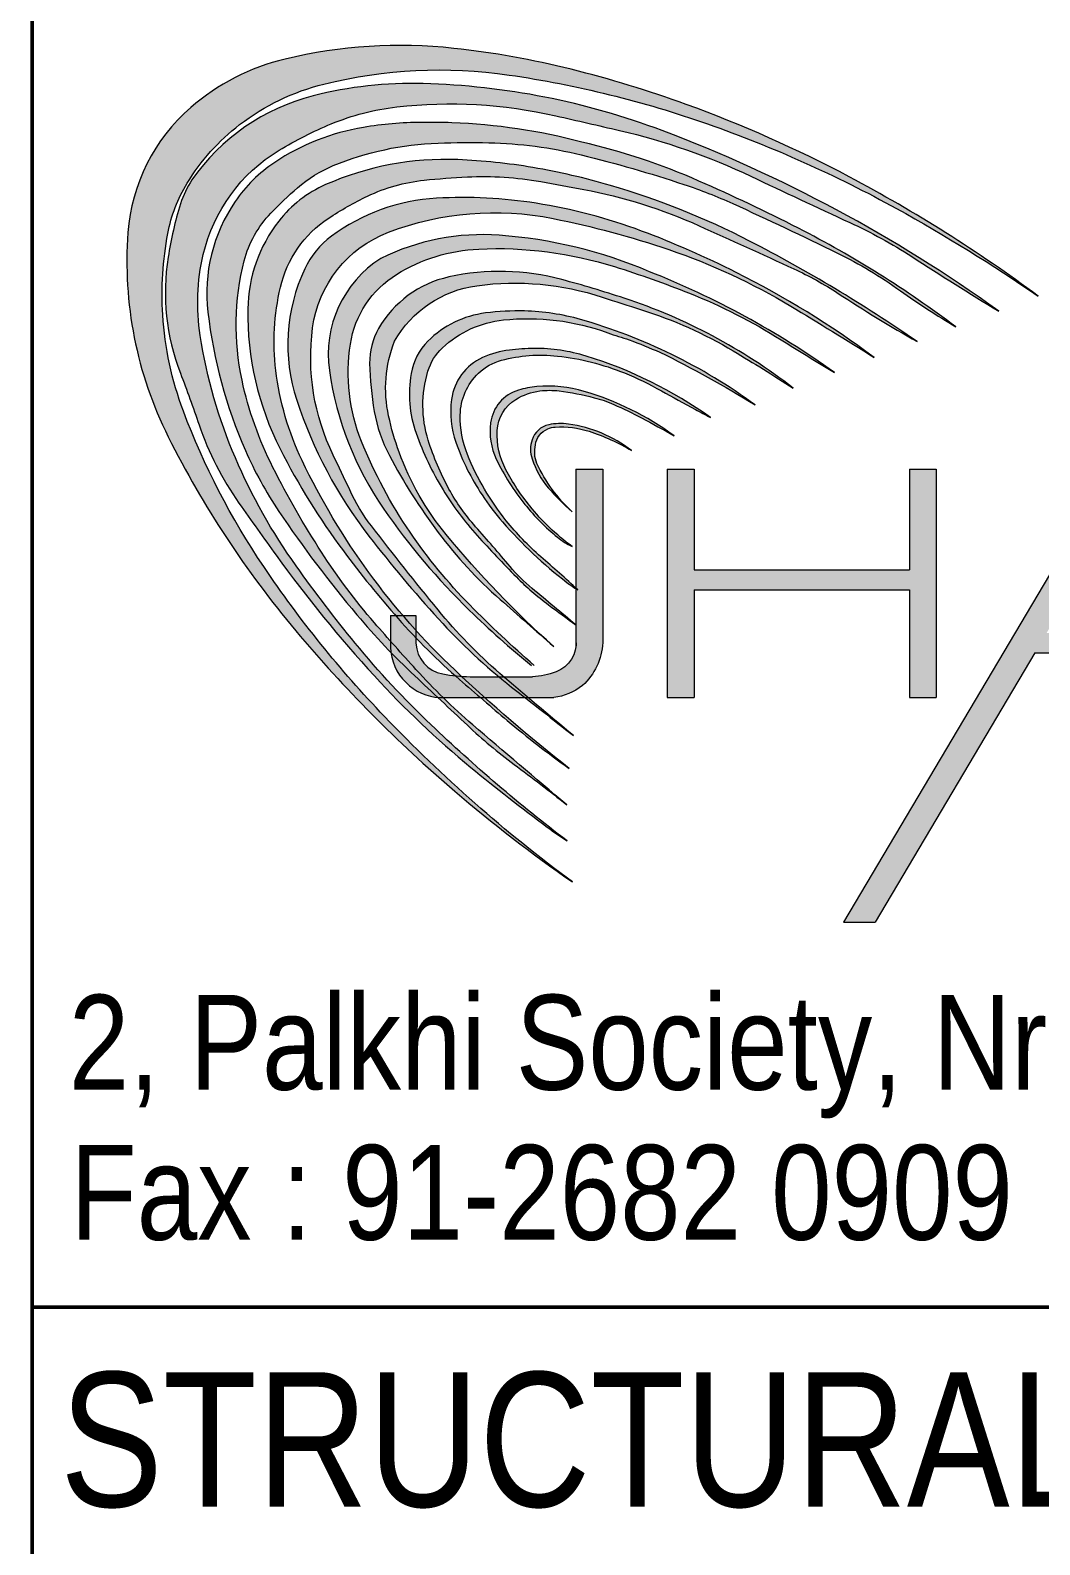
# Model space of a CAD drawing. Header units: millimetres. Extents: x 1112055 to 3390982, y -148532 to 766891.
# Drawn here: x 2232624 to 2234890, y 237868 to 241267 of the extents above; entities that cross this region are included whole.
import ezdxf

# ---------------------------------------------------------------- set-up
doc = ezdxf.new("R2010")
doc.units = ezdxf.units.MM
doc.layers.add('B TITLE BLOCK', color=250, linetype='Continuous', lineweight=0)
doc.layers.add('P_TITLE BLOCK TEXT', color=7, linetype='Continuous', lineweight=9)
doc.layers.add('FORMAT TEXT', color=7, linetype='Continuous')
doc.styles.add('SWINC', font='swissc.ttf')

msp = doc.modelspace()

# ---------------------------------------------------------------- hatches: boundary and pattern name
at = {"layer": 'P_TITLE BLOCK TEXT'}
h = msp.add_hatch(color=132, dxfattribs=at)
edge = h.paths.add_edge_path()
edge.add_arc((2232907.380029093, 238005.2386755356), 3319.550161277587, 53.40738024925768, 62.06814965141446)
edge.add_arc((2233112.325791178, 238391.7940903644), 2882.025471542675, 62.06814965141255, 70.03317482809845)
edge.add_arc((2233207.250933671, 238653.0693797061), 2604.040652715456, 70.03317482809624, 75.97859343030217)
edge.add_arc((2233363.373727979, 239278.2485527771), 1959.662405611422, 75.97859343029504, 83.7960061142994)
edge.add_arc((2233455.092150093, 240121.9831929454), 1110.957267193583, 83.79600611433271, 103.4628344697669)
edge.add_arc((2233313.434520022, 240713.7203700556), 502.5003903905854, 103.4628344698398, 130.8945988032239)
edge.add_arc((2233253.723721091, 240782.6655336671), 411.2928518052692, 130.8945988031885, 175.7468558291773)
edge.add_arc((2233719.88668528, 240747.9979188186), 878.743119426731, 175.746855829192, 206.5994891066179)
edge.add_arc((2234924.415326095, 241351.1674967301), 2225.852167079671, 206.5994891066208, 220.0351460704732)
edge.add_arc((2235583.572643693, 241904.9555392334), 3086.764221446367, 220.0351460704701, 229.4516176688158)
edge.add_arc((2235731.460863156, 242077.8146093104), 3314.2530861563, 229.451617668814, 235.2209120167644)
edge.add_arc((2235813.166725628, 242018.9338857074), 3314.027287561762, 223.75051035085, 233.4797225032668, ccw=False)
edge.add_arc((2235255.872698498, 241485.4314024227), 2542.53423357957, 214.0067101927376, 223.7505103507841, ccw=False)
edge.add_arc((2234544.614696239, 241005.5606158615), 1684.534281608523, 200.6184789275923, 214.0067101927408, ccw=False)
edge.add_arc((2233664.34069956, 240674.3633188148), 744.0163611040691, 183.5449206794397, 200.6184789276088, ccw=False)
edge.add_arc((2233662.056867119, 240674.2218363049), 741.7281504634578, 169.3544634026401, 183.5449206794448, ccw=False)
edge.add_arc((2233262.224390259, 240749.3774011666), 334.893579068599, 148.6346277784486, 169.3544634026329, ccw=False)
edge.add_arc((2233388.620317279, 240672.3298110538), 482.9214869413671, 127.5536660419794, 148.6346277784788, ccw=False)
edge.add_arc((2233406.343314222, 240649.2774911559), 511.9992116431266, 103.94398023848731, 127.5536660419516, ccw=False)
edge.add_arc((2233542.818626403, 240099.6160001022), 1078.350044232793, 81.67138494385972, 103.9439802384972, ccw=False)
edge.add_arc((2233353.522010068, 238806.5561240795), 2385.192441742403, 70.63499127281801, 81.67138494385239, ccw=False)
edge.add_arc((2233216.22611651, 238415.9220113138), 2799.251824494326, 61.11113101054349, 70.6349912728283, ccw=False)
edge.add_arc((2232742.463279238, 237557.3079055179), 3779.899268105903, 55.4482390634318, 61.11113101054292, ccw=False)
h = msp.add_hatch(color=132, dxfattribs=at)
edge = h.paths.add_edge_path()
edge.add_arc((2232888.073217947, 237984.2103191901), 3268.369735179473, 54.2476176802861, 69.31180215863084)
edge.add_arc((2233460.820523623, 239500.8868429328), 1647.151935547141, 69.31180215862862, 88.41161020678418)
edge.add_arc((2233481.526140254, 240247.5804537442), 900.171299259712, 88.41161020676854, 104.299162341918)
edge.add_arc((2233376.243208489, 240660.6470812866), 473.8984588035797, 104.2991623419577, 145.1882889090288)
edge.add_arc((2233188.076476047, 240800.9642316128), 239.4295645213233, 147.0513518631134, 161.3344706506114)
edge.add_arc((2233830.895047939, 240614.9868727917), 908.4387858657233, 163.1975336048336, 170.9660011900473)
edge.add_arc((2233430.573513621, 240678.6351041597), 503.0890255381506, 170.9660011900535, 201.0952379920816)
edge.add_arc((2230094.561759455, 239391.693839153), 3072.54969271572, 18.79786891564919, 21.095237992080513, ccw=False)
edge.add_arc((2233661.406569468, 240605.798818813), 695.2656955824124, 198.7978689156404, 215.0918986736582)
edge.add_arc((2241599.324802792, 246182.9845848901), 10396.58245921173, 215.091898673657, 215.8857887100316)
edge.add_arc((2235650.227016866, 241878.8043609392), 3053.713001926494, 215.8857887100279, 222.4444580678758)
edge.add_arc((2234941.314586313, 241230.4689185395), 2093.038405585464, 222.444458067876, 230.6113169813304)
edge.add_arc((2236528.652209309, 243163.7037680224), 4594.445552099061, 230.6113169813325, 233.3279145232606)
edge.add_arc((2234285.319376008, 240150.9797230816), 838.2442300307623, 233.3279145232798, 237.0330179159908)
edge.add_arc((2236072.992823757, 242385.1209503312), 3696.360981410549, 226.396320609743, 232.62480690978862, ccw=False)
edge.add_arc((2234934.861996827, 241190.1195162594), 2046.097303495054, 219.3977118789385, 226.3963206098008, ccw=False)
edge.add_arc((2235817.317975285, 241914.9180121926), 3188.052387393045, 215.4741100902666, 219.3977118789339, ccw=False)
edge.add_arc((2234285.276737141, 240823.1677756375), 1306.811059334368, 203.2559197460728, 215.4741100902674, ccw=False)
edge.add_arc((2234129.497906489, 240756.2208415128), 1137.255947148747, 188.8184660672456, 203.2559197460744, ccw=False)
edge.add_arc((2233477.057498897, 240655.002402436), 477.010797322461, 166.8091135261326, 188.8184660672515, ccw=False)
edge.add_arc((2233375.428857631, 240678.8221312421), 372.6280391395779, 121.1077422017205, 166.8091135260995, ccw=False)
edge.add_arc((2233632.421638447, 240252.9304573662), 870.0504021881478, 112.4718728956214, 121.10774220173971, ccw=False)
edge.add_arc((2233508.9936087, 240551.326320629), 547.1346705619707, 96.52507807220661, 112.4718728955431, ccw=False)
edge.add_arc((2233567.271471655, 240041.810944019), 1059.972099295675, 77.10621375622361, 96.52507807220258, ccw=False)
edge.add_arc((2220058.331564946, 181029.2732722969), 61598.97654981105, 76.96954675787367, 77.10621375622361, ccw=False)
edge.add_arc((2233620.613549605, 239631.8459872295), 1447.525848763357, 64.59019371594559, 76.96954675787362, ccw=False)
edge.add_arc((2243095.889001267, 259577.9185641207), 20634.74432728368, 244.5901937159455, 245.2703384407892)
edge.add_arc((2233993.616809463, 239815.1155348753), 1123.46659702458, 57.15566881064939, 65.27033844077931, ccw=False)
edge.add_arc((2239613.632729284, 248520.8728486393), 9238.714126411032, 237.1556688106475, 238.5822244072819)
h = msp.add_hatch(color=132, dxfattribs=at)
edge = h.paths.add_edge_path()
edge.add_arc((2233242.174498297, 238663.0413356879), 2426.479459032888, 53.01612924513843, 62.88470590878565)
edge.add_arc((2232466.646436021, 237148.5236515848), 4128.010414043848, 62.88470590886767, 66.31099627690693)
edge.add_arc((2233523.274338495, 239556.8449283782), 1498.091423556117, 66.31099627691509, 76.9171029981941)
edge.add_arc((2233522.706200279, 239733.39491663), 1326.871408134635, 75.16724703513815, 87.92433128887261)
edge.add_arc((2233514.290203283, 239501.1853456199), 1559.233440039403, 87.92433128887251, 90.44793256673738)
edge.add_arc((2233508.598616708, 240229.190562962), 831.2059744667806, 90.44793256671844, 99.46315152081395)
edge.add_arc((2233455.981102857, 240544.8674694083), 511.1739260225502, 99.46315152081914, 123.6125298632298)
edge.add_arc((2233353.943550979, 240698.3734903145), 326.8487773182566, 123.6125298633053, 145.7118384992442)
edge.add_arc((2233385.358001845, 240676.9535148361), 364.8709165605147, 145.7118384992209, 186.6728121483949)
edge.add_arc((2234104.195971785, 240761.0517795539), 1088.611578101334, 186.6728121483796, 203.6550427976609)
edge.add_arc((2233906.358614697, 240674.3923335858), 872.6266725278799, 203.6550427976902, 213.9289290409071)
edge.add_arc((2235409.461617431, 241685.5376264875), 2684.182203055364, 213.9289290409087, 220.1424188926592)
edge.add_arc((2234595.746759584, 240999.2958322013), 1619.729446896053, 220.1424188926511, 226.815272252253)
edge.add_arc((2105614.343628045, 103574.6642316191), 186852.36855262, 46.765628140033584, 46.81527225225312, ccw=False)
edge.add_arc((2234417.294652683, 240571.0890569657), 1185.448408708153, 226.7656281400085, 233.4091527490843)
edge.add_arc((2230911.245828218, 235848.6144409039), 4696.230336247423, 51.60004897864178, 53.40915274908309, ccw=False)
edge.add_arc((2248381.480796209, 256836.1643406861), 22612.65960034386, 229.2381174641755, 229.9402789040416, ccw=False)
edge.add_arc((2234579.781292486, 240825.2195420293), 1474.134047774347, 222.3327286225255, 229.2381174643248, ccw=False)
edge.add_arc((2237824.760088598, 243781.3131593514), 5863.709979632416, 220.9611253449949, 222.332728622525, ccw=False)
edge.add_arc((2234444.230010251, 240846.6877052369), 1387.1029869935, 212.7878394635956, 220.9611253449969, ccw=False)
edge.add_arc((2235058.099208975, 241242.1150325309), 2117.307180575568, 206.8507668105024, 212.7878394635885, ccw=False)
edge.add_arc((2233894.399579579, 240652.9932812009), 812.983116023525, 192.1376993457801, 206.8507668105005, ccw=False)
edge.add_arc((2233671.222544104, 240604.9946543512), 584.7028993132968, 165.7026492173356, 192.137699345802, ccw=False)
edge.add_arc((2233336.612951526, 240690.2690934356), 239.3982375945827, 135.9985851138325, 165.702649217316, ccw=False)
edge.add_arc((2233874.482232626, 240170.8290968499), 987.1423606785822, 131.2171625217567, 135.9985851138116, ccw=False)
edge.add_arc((2233414.648320676, 240695.7757849618), 289.2768636418369, 112.3874090602524, 131.2171625218077, ccw=False)
edge.add_arc((2233561.869101292, 240338.3684898222), 675.8178483670721, 91.89429604946292, 112.38740906022659, ccw=False)
edge.add_arc((2233610.806357523, 238858.7283119321), 2156.267074473778, 88.85882096968459, 91.89429604946218, ccw=False)
edge.add_arc((2233634.862855957, 240066.3859415818), 948.3698662796925, 76.24362541447539, 88.85882096968322, ccw=False)
edge.add_arc((2233151.68511758, 238092.7526148171), 2980.287491423887, 71.62296314053322, 76.2436254144788, ccw=False)
edge.add_arc((2233739.985542555, 239863.6182499553), 1114.258957947917, 65.54379506612321, 71.62296314056448, ccw=False)
edge.add_arc((2230599.030767412, 232957.4377729248), 8701.150658820197, 63.83661002077838, 65.5437950661219, ccw=False)
edge.add_arc((2233989.509093722, 239858.9278809632), 1011.813301636555, 54.49647087519293, 63.8366100207848, ccw=False)
edge.add_arc((2235600.856327609, 242117.6590889003), 1762.768933193601, 234.4964708751733, 239.3390621587317)
h = msp.add_hatch(color=132, dxfattribs=at)
edge = h.paths.add_edge_path()
edge.add_arc((2232700.487559835, 237805.0590716265), 3361.47762859503, 55.28720005186529, 62.77266649209104)
edge.add_arc((2233427.861255452, 239218.7159742231), 1771.666843838336, 62.77266649213992, 73.66009049672924)
edge.add_arc((2233492.906352545, 239440.5790686461), 1540.465422299208, 73.66009049673525, 80.30206210325413)
edge.add_arc((2233531.469702861, 239666.2328601565), 1311.540182076267, 80.30206210324015, 87.71879765214183)
edge.add_arc((2233556.979368096, 240306.6073405512), 670.6578074068867, 87.71879765215539, 113.7335407099743)
edge.add_arc((2233396.353756531, 240671.9414693006), 271.5718358137141, 113.7335407100428, 142.1411216385968)
edge.add_arc((2233442.207406433, 240636.298200939), 329.649368386708, 142.1411216386262, 179.0839824051902)
edge.add_arc((2233782.325512037, 240630.8600915545), 669.810945864952, 179.083982405194, 206.9126001335007)
edge.add_arc((2234598.919205335, 241045.3675433984), 1585.584764869534, 206.9126001335146, 216.6660081225248)
edge.add_arc((2235211.638503073, 241501.5092141141), 2349.450041975877, 216.6660081225276, 221.4175533272257)
edge.add_arc((2234569.146414504, 240934.7263217534), 1492.689322209161, 221.4175533272245, 228.8969356126009)
edge.add_arc((2239221.690847766, 246267.4623555732), 8569.711528604816, 228.8969356125978, 229.84112364742)
edge.add_arc((2235054.19447878, 241328.7105293689), 2107.568262909993, 229.8411236474246, 234.6107852575575)
edge.add_arc((2236163.541486392, 242578.0495603785), 3772.866189048792, 226.7327607072961, 231.863239097975, ccw=False)
edge.add_arc((2234649.894642981, 240969.9653491405), 1564.459162022834, 216.012105859486, 226.7327607073685, ccw=False)
edge.add_arc((2234695.000823602, 241002.7514709576), 1620.222028823695, 205.6454571080764, 216.0121058594789, ccw=False)
edge.add_arc((2233814.894703218, 240580.2164013622), 643.9420135719658, 186.8155097429075, 205.6454571080976, ccw=False)
edge.add_arc((2233709.85866526, 240567.662774073), 538.15844760789, 166.8301474618921, 186.8155097428888, ccw=False)
edge.add_arc((2233434.493659861, 240632.0962116), 255.3554170970166, 123.58637095542869, 166.8301474618788, ccw=False)
edge.add_arc((2233694.216415455, 240240.9802283194), 724.8526185160722, 115.5585784403805, 123.58637095542551, ccw=False)
edge.add_arc((2233547.535443187, 240547.6958785705), 384.8676221799997, 95.85490133411099, 115.5585784403803, ccw=False)
edge.add_arc((2233689.474395114, 239163.5263581749), 1776.295639460506, 92.7148386940309, 95.85490133412219, ccw=False)
edge.add_arc((2233640.797550706, 240190.0662503151), 748.6023071215888, 80.06109503447539, 92.71483869401328, ccw=False)
edge.add_arc((2232519.522710753, 233791.1083091763), 7245.056724662445, 79.28571113577192, 80.06109503447573, ccw=False)
edge.add_arc((2233651.652430797, 239774.5559725567), 1155.445600510125, 65.80530353127023, 79.28571113577738, ccw=False)
edge.add_arc((2224632.028124271, 219700.0121732267), 23163.19267698776, 65.22654519456478, 65.80530353126977, ccw=False)
edge.add_arc((2234013.64767232, 240028.4264488028), 774.3737643309433, 56.83056846318078, 65.22654519454659, ccw=False)
edge.add_arc((2236299.442620411, 243525.5580107757), 3403.518970825087, 236.8305684631811, 240.3307255067283)
h = msp.add_hatch(color=132, dxfattribs=at)
edge = h.paths.add_edge_path()
edge.add_arc((2233251.43469243, 238824.1423347364), 2127.0678103357, 53.45077465836557, 63.24895756192379)
edge.add_arc((2233251.434692348, 238824.1423345843), 2127.067810514363, 63.24895756192669, 69.50129580793718)
edge.add_arc((2233569.292514322, 239674.3503146542), 1219.38548481911, 69.50129580793288, 81.0246655039673)
edge.add_arc((2233595.59240776, 239840.865221748), 1050.806427178223, 81.02466550398422, 93.23353139608206)
edge.add_arc((2233561.014603328, 240452.9076724941), 437.7880048746818, 93.23353139606027, 126.5489646332064)
edge.add_arc((2233415.606517306, 240649.0646125315), 193.613770757448, 126.5489646331453, 154.7327908248584)
edge.add_arc((2233600.9521503, 240561.5818745644), 398.5679927558165, 154.7327908248444, 198.2173147103045)
edge.add_arc((2234191.092498431, 240755.807786126), 1019.848392588599, 198.217314710292, 217.7196306197726)
edge.add_arc((2235752.801040787, 241963.6882389785), 2994.1606170509, 217.7196306197807, 222.3629290591741)
edge.add_arc((2234555.29858895, 240871.6382182909), 1373.486260539055, 222.3629290591775, 231.7364027694779)
edge.add_arc((2267558.270741855, 282715.280289894), 54665.94869887842, 231.7364027694789, 231.9209567121595)
edge.add_arc((2239911.002745111, 247032.2895730773), 9529.443897128967, 229.1543371190405, 230.450308938883, ccw=False)
edge.add_arc((2234436.008953048, 240699.6585034186), 1158.197079147063, 219.2765559648438, 229.1543371190196, ccw=False)
edge.add_arc((2239800.703782337, 245086.9459100314), 8088.438157176907, 217.5748957151375, 219.2765559648443, ccw=False)
edge.add_arc((2233723.65217437, 240411.2265192523), 420.7847960006412, 204.6714784584379, 217.5748957151727, ccw=False)
edge.add_arc((2229962.922110527, 238683.7515470543), 3717.724644932617, 24.67147845843877, 26.00574068750135)
edge.add_arc((2233753.133117239, 240532.8310890944), 499.4775826395441, 172.4000021791179, 206.0057406875469, ccw=False)
edge.add_arc((2233523.555061923, 240563.4633328796), 267.8649365177754, 110.8295050099585, 172.4000021790949, ccw=False)
edge.add_arc((2233666.277673742, 240188.3254540701), 669.2353041845801, 78.67766828734352, 110.8295050099347, ccw=False)
edge.add_arc((2233388.337728782, 238800.1878947675), 2084.924710998302, 71.27996263670212, 78.67766828735802, ccw=False)
edge.add_arc((2233606.861977887, 239445.047289335), 1404.045510105251, 58.949448242059816, 71.27996263671179, ccw=False)
edge.add_arc((2228204.913341343, 230472.6360762287), 11877.11631330105, 57.89011606814972, 58.94944824206061, ccw=False)
h = msp.add_hatch(color=132, dxfattribs=at)
edge = h.paths.add_edge_path()
edge.add_line((2233749.046435005, 239841.6144925828), (2233755.593120811, 239841.6144925828))
edge.add_arc((2235287.953820232, 241621.1018058454), 2348.340778338964, 224.4152357703004, 229.2674421493873, ccw=False)
edge.add_arc((2234468.966655639, 240818.6635825197), 1201.760175840771, 214.3545270102474, 224.415235770344, ccw=False)
edge.add_arc((2234356.989928529, 240742.1219826944), 1066.123145807022, 201.8986111304302, 214.3545270101991, ccw=False)
edge.add_arc((2233752.733534388, 240499.2294839816), 414.8762219842563, 171.2118722930004, 201.8986111306264, ccw=False)
edge.add_arc((2233564.442447069, 240528.3385346916), 224.3483489624598, 121.70418698987629, 171.2118722928182, ccw=False)
edge.add_arc((2233648.480999422, 240392.2907611433), 384.259183396611, 92.64938196631499, 121.7041869898066, ccw=False)
edge.add_arc((2233671.470884234, 239895.4637897711), 881.6177806738599, 72.56091565515271, 92.64938196650161, ccw=False)
edge.add_arc((2233211.652946126, 238431.6829080651), 2415.921207590578, 68.33645517902733, 72.56091565516198, ccw=False)
edge.add_arc((2233636.878999223, 239502.2109719483), 1264.032527297968, 57.85118426067561, 68.33645517893183, ccw=False)
edge.add_arc((2238213.141260699, 246783.6095733588), 7336.022232907688, 237.8511842608815, 238.9481287370371)
edge.add_arc((2233310.263715526, 238940.7495722299), 1918.193382682678, 54.31799968908161, 68.47983176015022)
edge.add_arc((2233601.014641745, 239759.2401809051), 1050.526910288461, 66.85630585585135, 85.85399925657502)
edge.add_arc((2233639.611600772, 240291.7006928019), 516.669324427743, 85.85399925656004, 116.2518230928179)
edge.add_arc((2233549.194527615, 240539.4366451416), 256.0815147974695, 122.6386322867806, 188.0987234821168)
edge.add_arc((2234012.750291799, 240605.3998632268), 724.3069868114936, 188.098723482189, 214.7424679282329)
edge.add_arc((2234692.387519935, 241076.7486545564), 1551.396126480283, 214.7424679281972, 225.7640883251237)
edge.add_arc((2235051.694656454, 241445.7692413226), 2066.447397532411, 225.7640883252621, 230.9217965040516)
h = msp.add_hatch(color=132, dxfattribs=at)
edge = h.paths.add_edge_path()
edge.add_arc((2233565.802773184, 239473.8823384443), 1254.532874568709, 52.08510123109208, 71.80500871354096)
edge.add_arc((2233119.630878735, 238116.4428854991), 2683.417484259081, 71.80500871358414, 74.9371066186913)
edge.add_arc((2233678.653928782, 240193.6221734385), 532.3292562373066, 74.93710661871977, 102.4675891183725)
edge.add_arc((2233616.040382467, 240476.8116351663), 242.3004172972224, 102.4675891185265, 150.025836448713)
edge.add_arc((2233536.578006145, 240522.6414958943), 150.5690410649406, 150.0258364487284, 181.2845138723814)
edge.add_arc((2234118.588903702, 240535.6917825714), 732.7262319182859, 181.2845138723712, 189.7474603923822)
edge.add_arc((2233721.317422848, 240467.4461858179), 329.6355585285129, 189.7474603924134, 208.0002640887348)
edge.add_arc((2234601.528599357, 240935.4679743192), 1326.538818511437, 208.0002640887402, 216.8454368057396)
edge.add_arc((2234337.00807329, 240737.2539759304), 995.9939684914604, 216.8454368057587, 228.6207560839325)
edge.add_arc((2254941.594037861, 264125.6438057309), 32165.94330438965, 228.6207560839334, 228.9060257595739)
edge.add_arc((2235301.209351195, 241569.7641907018), 2257.683027972802, 219.4514480692677, 228.2904279772956, ccw=False)
edge.add_arc((2234045.77455436, 240536.6491196059), 631.8160963845519, 200.0239070842857, 219.4514480692606, ccw=False)
edge.add_arc((2234043.255470378, 240535.7310574914), 629.1349357893707, 192.3194102271649, 200.0239070842735, ccw=False)
edge.add_arc((2233712.173222255, 240463.4259510102), 290.249286271172, 158.6643999725124, 192.3194102271357, ccw=False)
edge.add_arc((2233660.761144994, 240444.0597705008), 252.0988800905037, 97.73922979287607, 150.2835099228983, ccw=False)
edge.add_arc((2233711.516447863, 240070.5914757436), 629.0002835832469, 71.77680479684773, 97.73922979255332, ccw=False)
edge.add_arc((2235996.13424346, 247009.8267698727), 6676.645816471758, 251.7768047968465, 252.5678241103891)
edge.add_arc((2233705.984917285, 239716.3073799877), 967.973796483904, 59.164841834613185, 72.56782411040768, ccw=False)
edge.add_arc((2232066.429382626, 236969.7606610225), 4166.670598408363, 56.98458129739669, 59.16484183460568, ccw=False)
h = msp.add_hatch(color=132, dxfattribs=at)
edge = h.paths.add_edge_path()
edge.add_arc((2233518.479911063, 239424.8652482218), 1240.860506604771, 53.79917193803185, 74.0576310209755)
edge.add_arc((2233722.452247547, 240138.911231775), 498.2526823221718, 74.05763102096311, 88.70665562103672)
edge.add_arc((2233720.221421176, 240040.1013340267), 597.0877594883715, 88.70665562101334, 97.13749609268346)
edge.add_arc((2233673.566029667, 240412.6850763973), 221.5942567031199, 97.13749609277471, 135.0369673458905)
edge.add_arc((2233612.928897578, 240473.2440125516), 135.8956771554832, 135.036967345854, 170.189861331595)
edge.add_arc((2233740.859430136, 240451.1232587523), 265.7245988552797, 170.1898613316225, 199.4159961851019)
edge.add_arc((2234121.97510393, 240585.4548831032), 669.8212978190721, 199.4159961850988, 211.5021791769233)
edge.add_arc((2234140.185113931, 240596.6149442899), 691.1789997103948, 211.5021791769072, 222.0730402201978)
edge.add_arc((2235760.797312584, 242059.5658845188), 2874.435592953073, 222.0730402201992, 224.6311614513895)
edge.add_arc((2234152.12540258, 240471.4732613112), 613.9348754217089, 224.6311614513929, 233.5458073493827)
edge.add_arc((2252713.462699863, 265597.668091872), 31852.515331764, 233.5458073493828, 233.6839679009711)
edge.add_arc((2223307.371228198, 227403.405607334), 16373.6923809663, 49.92232914479866, 50.37208949815113)
edge.add_arc((2233996.098609891, 240311.0501723779), 385.0719308155736, 219.974673994025, 230.3720894981709, ccw=False)
edge.add_arc((2230776.52319046, 237611.9298548262), 3816.227436048462, 39.97467399401712, 41.74776493043341)
edge.add_arc((2233964.39624302, 240456.991924763), 456.5834398285082, 208.7369917656594, 221.7477649304244, ccw=False)
edge.add_arc((2234088.341413815, 240524.9539687727), 597.9384708296323, 197.3262203634033, 208.7369917656495, ccw=False)
edge.add_arc((2233769.475116512, 240425.4780744704), 263.9157633622299, 163.1950476221334, 197.3262203633385, ccw=False)
edge.add_arc((2233631.026445227, 240467.2912508006), 119.2908129066126, 133.2193021888979, 163.1950476221176, ccw=False)
edge.add_arc((2233710.818869337, 240382.3782928099), 235.8113749497074, 96.02578422549658, 133.2193021890138, ccw=False)
edge.add_arc((2233741.079531674, 240095.7083611917), 524.074028412053, 69.94961683806969, 96.02578422542621, ccw=False)
edge.add_arc((2234167.679118892, 241264.5819635972), 720.2140034464709, 249.949616838133, 253.9176478194578)
edge.add_arc((2233231.139111377, 238651.0840454441), 2057.973636596229, 66.92861449592073, 69.01444899371262, ccw=False)
edge.add_arc((2232984.883002973, 238389.7575979672), 2398.116634176292, 58.12212091341269, 63.96105235790469, ccw=False)
h = msp.add_hatch(color=132, dxfattribs=at)
edge = h.paths.add_edge_path()
edge.add_arc((2233586.810385053, 239609.5561152072), 969.2223396825412, 54.40415380801941, 72.89465886731801)
edge.add_arc((2233757.883822054, 240165.4546184246), 387.5959417889051, 72.89465886729917, 90.33272499461438)
edge.add_arc((2233758.409992169, 240074.8482971127), 478.2037908859922, 90.33272499457308, 97.0688833137382)
edge.add_arc((2233725.082946138, 240343.6037277635), 207.3898815214512, 97.06888331375157, 114.3860548472819)
edge.add_arc((2233689.282776598, 240422.5758491607), 120.6820497172943, 114.3860548472231, 172.3731700212582)
edge.add_arc((2233775.200025555, 240411.0710891574), 207.3661495906841, 172.3731700214133, 199.3428935672428)
edge.add_arc((2234082.23522554, 240518.8514005975), 532.7692988735172, 199.3428935671713, 213.5415274181781)
edge.add_arc((2234128.743331315, 240549.6829436764), 588.5688324920325, 213.5415274181662, 220.9844170734551)
edge.add_arc((2234434.330894564, 240815.1802783235), 993.3806326180829, 220.9844170734643, 232.4085544282516)
edge.add_arc((2233970.543306794, 240212.7537814861), 233.106596054114, 232.4085544282368, 239.7843643084275)
edge.add_arc((2230781.318797848, 236663.4471679685), 4543.663896783288, 47.46137804962913, 48.86303749327158)
edge.add_arc((2234196.088618814, 240572.7773815963), 647.0504711406328, 218.9083538298722, 228.8630374935168, ccw=False)
edge.add_arc((2234142.540269563, 240529.5564184308), 578.235666301738, 201.7874292417053, 218.908353829849, ccw=False)
edge.add_arc((2233818.071828902, 240399.8608712463), 228.8065548275191, 179.1340630967177, 201.7874292417289, ccw=False)
edge.add_arc((2233722.205146627, 240401.3098578882), 132.9289227513898, 133.6215333948957, 179.1340630967553, ccw=False)
edge.add_arc((2233712.899095232, 240411.0748232322), 119.4397737512425, 104.9504250510499, 133.6215333947431, ccw=False)
edge.add_arc((2233770.078101899, 240196.9389158365), 341.0782759074157, 83.71208113015041, 104.9504250510513, ccw=False)
edge.add_arc((2233745.671139841, 239975.4352217629), 563.922585429517, 67.91761218114061, 83.71208113019537, ccw=False)
edge.add_arc((2233692.364306925, 239844.0404697248), 705.7189157679247, 60.428290541117974, 67.91761218113157, ccw=False)
edge.add_arc((2235239.911362015, 242571.3505876818), 2430.06206625023, 240.4282905411152, 242.4768509611862)
edge.add_arc((2233693.588414696, 239603.8197850095), 916.1826531530654, 60.051972186282285, 62.476850961184596, ccw=False)
h = msp.add_hatch(color=132, dxfattribs=at)
edge = h.paths.add_edge_path()
edge.add_arc((2233680.501965858, 239826.2571847813), 657.6542310436068, 53.77482452011512, 73.4665214246601)
edge.add_arc((2233786.992477466, 240184.9932597637), 283.4459994918032, 73.46652142480097, 95.26531184417212)
edge.add_arc((2233780.521429393, 240255.2112180639), 212.9304967173325, 95.26531184429852, 106.5237001269413)
edge.add_arc((2233745.105933602, 240374.5905722282), 88.40866111754583, 106.5237001272752, 172.3154988673843)
edge.add_arc((2233801.209506285, 240367.0205248224), 145.0206429282186, 172.3154988673656, 205.4996475874697)
edge.add_arc((2234132.964922197, 240525.2572362733), 512.5808595423922, 205.4996475874659, 218.9425185811772)
edge.add_arc((2234132.964922115, 240525.2572362145), 512.5808594438362, 218.942518581195, 230.59366212535)
edge.add_arc((2233903.460096348, 240245.9164936197), 151.0511711397049, 230.5936621254902, 245.3563809870639)
edge.add_arc((2234140.779970359, 240518.3609163884), 508.0034815686644, 218.8547993056137, 233.7616415748698, ccw=False)
edge.add_arc((2234140.779970405, 240518.3609164235), 508.0034816330584, 207.9136490482085, 218.8547993056819, ccw=False)
edge.add_arc((2233841.730860391, 240359.9313405127), 169.580224855233, 177.0418109073397, 207.9136490482355, ccw=False)
edge.add_arc((2233759.448752728, 240364.1833560515), 87.18832673391289, 121.2866366245847, 177.0418109073316, ccw=False)
edge.add_arc((2233786.084919942, 240320.3515306518), 138.4788163160711, 97.41777900959431, 121.28663662447741, ccw=False)
edge.add_arc((2233789.737331492, 240292.2976789564), 166.7694279178883, 82.58222099040279, 97.41777900959949, ccw=False)
edge.add_arc((2233725.496931209, 239798.8728175045), 664.3585384532806, 75.64489222990318, 82.58222099042132, ccw=False)
edge.add_arc((2233820.929028552, 240171.7689989732), 279.4444605670653, 66.15815399286612, 75.64489222989062, ccw=False)
edge.add_arc((2233518.47867388, 239487.3764462923), 1027.688660816414, 62.2863653553668, 66.15815399288073, ccw=False)
edge.add_arc((2233159.412407255, 238803.8512555274), 1799.786627557721, 59.637484416533084, 62.286365355364296, ccw=False)
h = msp.add_hatch(color=132, dxfattribs=at)
edge = h.paths.add_edge_path()
edge.add_arc((2233789.784100189, 240084.5127637742), 301.7627881287536, 52.438876092928, 81.89911070127651)
edge.add_arc((2233814.560862933, 240258.5840044596), 125.9370653090091, 81.89911070123233, 102.2464079621247)
edge.add_arc((2233798.575369687, 240332.2309897945), 50.57517544514377, 102.246407961954, 161.9990718889675)
edge.add_arc((2233816.0932394, 240326.5387751692), 68.99465064303108, 161.9990718890791, 198.0009281112104)
edge.add_arc((2233930.275504253, 240363.6408868489), 189.0536207338374, 198.0009281109607, 220.6716531574946)
edge.add_arc((2234193.492351561, 240589.816618467), 536.0962265905084, 220.6716531574818, 228.8148331923927)
edge.add_arc((2234077.266797466, 240441.9046332651), 348.3874526205316, 204.951368792315, 227.1815915671103, ccw=False)
edge.add_arc((2233808.291960394, 240316.7574380258), 51.72386629510594, 180.8823689892952, 204.9513687920795, ccw=False)
edge.add_arc((2233889.193749469, 240318.0034438299), 132.6352499464685, 171.9576228936544, 180.8823689892889, ccw=False)
edge.add_arc((2233803.317439152, 240330.1373492942), 45.90594501627493, 112.30779703257, 171.9576228936771, ccw=False)
edge.add_arc((2233806.028892014, 240323.5287058685), 53.04920369304819, 93.65673225922819, 112.30779703235879, ccw=False)
edge.add_arc((2233815.765561163, 240171.1761802691), 205.7125417372023, 72.28647651721627, 93.65673225906289, ccw=False)
edge.add_arc((2233742.89185594, 239943.0186250242), 445.2254786038504, 58.76836075444862, 72.28647651717381, ccw=False)
for color, points in [(256, [(2233849.102672517, 239885.0369906269), (2233849.102672517, 240282.2388398254), (2233909.136904322, 240282.2388398254), (2233909.136904322, 239892.8700533298, -0.1971644618703633), (2233863.626869194, 239796.2399031812, -0.1370125281294121), (2233799.4103367, 239769.6852944084), (2233543.187491632, 239769.6852944084, -0.1806806632645672), (2233467.630416984, 239803.0342888828, -0.1938255351077862), (2233432.673421841, 239882.4337400195), (2233432.673421841, 239954.0460930491), (2233489.908700152, 239954.0460930491), (2233489.908700152, 239891.5337370889, 0.3491660753473304), (2233550.104227574, 239822.4040735279, 0.0418260561423153), (2233611.455390723, 239816.3163040406), (2233751.298698016, 239816.3163040406, 0.0753803811725278), (2233804.41998907, 239827.2706437487, 0.2867859399539136)]), (7, [(2234657.355051811, 240282.2388398254), (2234597.320820006, 240282.2388398254), (2234597.320820006, 240056.2555793838), (2234114.128463548, 240056.2555793838), (2234114.128463548, 240282.2388398254), (2234054.094231743, 240282.2388398254), (2234054.094231743, 239769.6852944084), (2234114.128463548, 239769.6852944084), (2234114.128463548, 240011.5719652833), (2234597.320820006, 240011.5719652833), (2234597.320820006, 239769.6852944084), (2234657.355051811, 239769.6852944084)])]:
    msp.add_hatch(color=color, dxfattribs=at).paths.add_polyline_path(points)
h = msp.add_hatch(color=7, dxfattribs=at)
h.paths.add_polyline_path([(2235138.608065566, 240282.2388398254), (2235052.409785717, 240282.2388398254), (2234449.151462515, 239265.6388936246), (2234520.279418682, 239265.6388936246), (2234878.958771394, 239870.0788104214), (2235312.05907989, 239870.0788104214), (2235670.738432601, 239265.6388936246), (2235741.866388768, 239265.6388936246)])
h.paths.add_polyline_path([(2235095.508925636, 240235.0051888618), (2235285.543475384, 239914.7624245107), (2234905.474375899, 239914.7624245107)], flags=16)

# ---------------------------------------------------------------- linework, layer by layer
at = {"layer": 'B TITLE BLOCK', "color": 250, "lineweight": 0, "const_width": 8.389066461453254}
for points in [[(2232628.598859394, 222724.6348945987), (2242689.593603162, 222724.6348945987), (2242689.593603162, 298656.2777437472), (2232628.598859394, 298656.2777437472)], [(2242689.593603162, 222724.6348945987), (2232628.598859394, 222724.6348945987), (2232628.598859394, 241914.586403027), (2242689.593603162, 241914.586403027)]]:
    msp.add_lwpolyline(points, close=True, dxfattribs=at)
msp.add_lwpolyline([(2232628.598859394, 238401.276089668), (2242689.593603162, 238401.276089668)], dxfattribs=at)
at = {"layer": 'P_TITLE BLOCK TEXT', "color": 132}
for points in [[(2234886.235115734, 240670.4864725197, 0.0378077344590599), (2234462.32710644, 240938.0790837219, 0.0347679777517854), (2234096.468305598, 241100.5824412543, 0.0259476034711019), (2233838.169350023, 241179.5233517554, 0.0341231325262742), (2233575.151806811, 241226.4340648053, 0.0860239859578199), (2233196.445104453, 241202.4126239103, 0.1202685463825944), (2232984.462811792, 241093.5680468027, 0.1982422965544351), (2232843.563521763, 240813.1683339902, 0.1354391661309318), (2232934.151293539, 240354.5397074318, 0.0586913647724932), (2233220.19160617, 239919.3716376315, 0.0411102443579723), (2233576.898316128, 239559.455272355, 0.0251786142158179), (2233840.96508749, 239355.628127591, -0.0424772162099488), (2233419.253256707, 239727.2194257377, -0.0425409834133469), (2233148.182814005, 240063.4174504113, -0.058483720823887), (2232967.981553716, 240412.362773816, -0.0746355753155785), (2232921.747917961, 240628.3599895437, -0.0619967981424928), (2232933.094717856, 240811.2431271264, -0.0906544603941746), (2232976.270309116, 240923.687391636, -0.0922433481412321), (2233094.277615877, 241055.1816579646, -0.1033826611895562), (2233282.965280293, 241146.1890058732, -0.09748963543525802), (2233699.018038813, 241166.5933013934, -0.0481926094262887), (2234144.416121508, 241056.8071075637, -0.041579616785334), (2234568.579090297, 240866.8304574312, -0.0247140572276785), (2234886.235115734, 240670.4864725197, 0.3374903865144703)], [(2234797.727431399, 240636.654759859, 0.0658247287167134), (2234042.729896537, 241041.8251870954, 0.0835321098018171), (2233506.478061248, 241147.4058643901, 0.0694337833072887), (2233259.197470726, 241119.863854204, 0.1803299053549353), (2232987.157153254, 240931.1868951426, 0.0624026744664062), (2232961.240189404, 240877.5920035166, 0.0339093221289556), (2232933.725136447, 240757.6304060759, 0.1322262159305749), (2232961.199777945, 240497.563671072, -0.0100244993983427), (2233003.225479815, 240381.7630165743, 0.0712161484653518), (2233092.518615745, 240206.0978260988, 0.0034640126136177), (2233176.148270908, 240088.8050712897, 0.0286254085562181), (2233396.794778065, 239817.9292450557, 0.0356497353499514), (2233613.118729767, 239612.8454970058, 0.0118539480662082), (2233784.691043738, 239478.6519294345, 0.0161679718986353), (2233829.184048207, 239447.7059841268, -0.0271835911207152), (2233523.73815816, 239708.4840390538, -0.0305466870762123), (2233353.722052312, 239891.4622669258, -0.0171216152086295), (2233221.038777073, 240064.779544487, -0.0533624770165587), (2233084.643526623, 240307.1880874668, -0.0630787383131954), (2233005.685434881, 240581.8745826697, -0.0963302348745512), (2233012.632530205, 240763.8543625174, -0.2020957094585242), (2233182.910943082, 240997.8652445165, -0.0376989324376342), (2233299.86240891, 241056.9155699186, -0.0696935291840665), (2233446.81827291, 241094.9167688012, -0.08493413319410499), (2233803.798311196, 241075.0562708611, -0.0005963223456894), (2233946.985623955, 241042.0985716676, -0.0540677109372014), (2234241.73203203, 240939.3408872582, 0.0029676999220204), (2234463.604842954, 240835.5509532198, -0.0354217290813857), (2234602.93837306, 240758.9928715915, 0.0062246034213168), (2234797.727431399, 240636.654759859, 0.2812547078595315)], [(2234701.92070477, 240601.3250037334, 0.043086421605769), (2234348.12141482, 240822.8292843006, 0.0149511259026391), (2234125.165577083, 240928.7067473069, 0.0463109359686594), (2233862.38315503, 241016.0512619302, 0.0557208411864009), (2233570.764593043, 241059.3957177544, 0.0110117328820507), (2233502.10039928, 241060.3711360923, 0.039356614906263), (2233371.937328902, 241049.0851076452, 0.1057632666975337), (2233173.008668757, 240970.5732177763, 0.0967263996622754), (2233083.89628221, 240882.5054969467, 0.1806536101083485), (2233022.958757346, 240634.5557160599, 0.0742348756008501), (2233107.052042032, 240324.2690517344, 0.0448583382406841), (2233182.313588392, 240187.3234375371, 0.0271181085348288), (2233357.553792363, 239955.0728401954, 0.0291240456547083), (2233487.280419098, 239818.2683756496, -0.000216613306503), (2233605.281113076, 239707.4213308023, 0.0289959667696879), (2233710.652862116, 239619.2774634511, -0.0078938682839309), (2233828.295731093, 239529.0219231254, -0.0030637668376843), (2233617.294334502, 239708.6667906959, -0.0301395640770061), (2233490.032806102, 239832.4862307996, -0.0059848197593682), (2233396.752897105, 239937.3767606363, -0.0356778139557991), (2233278.118110768, 240095.5301089775, -0.0259111629145397), (2233169.067450429, 240285.7946300916, -0.064286207524478), (2233099.590619188, 240482.0539252144, -0.1158589328579628), (2233104.629559397, 240749.3894954861, -0.1303390755169017), (2233164.408377835, 240856.5733355965, -0.0208659192464267), (2233224.03951079, 240913.3749242928, -0.0823456686396722), (2233304.472253023, 240963.2497798791, -0.0896571554847293), (2233539.529482601, 241013.8170116211, -0.0132455331616544), (2233653.750604051, 241014.5677048619, -0.0550998340812782), (2233860.379481953, 240987.5524057222, -0.0201641747863743), (2234091.276536626, 240921.052722083, -0.0265315974663756), (2234201.286050424, 240877.9036470759, -0.0074491377742839), (2234435.65040735, 240767.071088637, -0.040776622862886), (2234577.122805204, 240682.6245990896, 0.0211329357104282), (2234701.92070477, 240601.3250037334, 0.0357585835746127)], [(2234614.725290375, 240568.2502989066, 0.0326731279666143), (2234238.438131625, 240794.0789588529, 0.0475411173020524), (2233926.293492978, 240918.8244149274, 0.028989184821796), (2233752.403766143, 240959.0305198392, 0.032372915663399), (2233583.674213855, 240976.7336568825, 0.1140007725764905), (2233287.050510324, 240920.5456976951, 0.1245901757297047), (2233181.941068324, 240838.6101860459, 0.1626044224819583), (2233112.600166491, 240641.568253289, 0.1220255604088077), (2233185.056423598, 240327.6830159055, 0.0425829814271896), (2233327.074008618, 240098.5365964085, 0.020735498146104), (2233449.766104364, 239947.2501782978, 0.0326465525161286), (2233587.829245492, 239809.9427752717, 0.004119820799626), (2233695.004079878, 239717.9822958208, 0.0208145799941925), (2233833.64326782, 239610.5432720022, -0.022389675201528), (2233577.611027127, 239830.7812916745, -0.0468118300396772), (2233384.414914602, 240050.1319258132, -0.0452639128963585), (2233234.387780543, 240301.5175862029, -0.0823465204409323), (2233175.50315725, 240503.7980280145, -0.0874243059163749), (2233185.854366019, 240690.2760241885, -0.1909581712653705), (2233293.232727152, 240844.820770422, -0.0350421856114033), (2233381.49059525, 240894.902150229, -0.08618596102083201), (2233508.275268562, 240930.5558076485, -0.0137019653371288), (2233605.339893369, 240937.828357385, -0.0552685441289128), (2233770.004788711, 240927.433800367, -0.003383263408553), (2233866.463241793, 240909.8580694576, -0.0588873011385996), (2234125.198640997, 240828.5049858151, -0.0025253150053563), (2234338.134643835, 240731.535922633, -0.0366507569753303), (2234437.320502292, 240676.6209103744, 0.0152735036876985), (2234614.725290375, 240568.2502989066, -0.0629201268127008)], [(2234518.131642625, 240532.9127424055, 0.0427787047400142), (2234208.859155809, 240723.5516815338, 0.027287742068318), (2233996.304480283, 240816.5244439077, 0.0503225994842608), (2233759.527937084, 240878.8051475656, 0.0533216756531712), (2233536.320813619, 240889.9986858602, 0.1463986527442502), (2233300.3076696, 240804.6038935699, 0.1235988267382037), (2233240.516360348, 240731.7067879929, 0.1920471537135765), (2233222.361333563, 240436.9807576747, 0.0853008975579228), (2233384.378176922, 240131.8664849431, 0.0202629840465903), (2233540.441311829, 239946.1495825113, 0.0409223150488822), (2233704.725604807, 239793.2180281421, 0.0008052686608892), (2233843.156122733, 239684.3961092464, -0.0056548040903698), (2233678.520617526, 239823.5124564058, -0.0431266584004961), (2233539.449394458, 239966.4454156646, -0.0074250299723591), (2233390.156279259, 240154.6328083232, -0.05636134465456299), (2233341.278265288, 240235.5847298197, 0.0058218830204563), (2233304.227580065, 240313.8295497089, -0.1476927376582874), (2233258.043172817, 240598.8901723565, -0.2753073985482439), (2233428.305421113, 240813.821336828, -0.1412164961649753), (2233797.667527128, 240844.5362424573, -0.0322897952717829), (2234057.48227939, 240774.816118231, -0.0538539916416642), (2234331.060436139, 240647.9107011584, -0.0046222414945836), (2234518.131642625, 240532.9127424055, 0.2877834347585102)], [(2234429.119182569, 240498.8343893152, 0.0618714180204724), (2234013.912125449, 240725.2228190439, 0.0830834583273782), (2233676.965878904, 240807.0179239447, 0.1334188230944892), (2233411.079857628, 240755.0800548601, 0.293652777238914), (2233295.666965839, 240503.3600926756, 0.1167818544853694), (2233417.571405714, 240192.6254639391, 0.0481279993468495), (2233610.111383268, 239965.2144421907, 0.0225085474431012), (2233749.046435005, 239841.6144925811, 0.0225085474431012)], [(2233755.593120806, 239841.6144925811, -0.0211749082530986), (2233610.565460993, 239977.6077524571, -0.043926342878963), (2233476.839570388, 240140.4959284937, -0.0544027619906699), (2233367.792583826, 240344.4950529598, -0.1347021090596448), (2233342.72793415, 240562.6147136132, -0.2194420265183996), (2233446.539801288, 240719.2079869365, -0.1274590775205473), (2233630.719017584, 240776.1392104287, -0.0878776383850687), (2233935.684378788, 240736.5589927605, -0.0184347739781928), (2234103.50357135, 240676.9618982016, -0.0457825723813956), (2234309.49615263, 240572.4279569555, 0.0047863597552386), (2234429.119182569, 240498.8343893152)], [(2234336.701139554, 240463.6138384469, 0.0862573058725624), (2233957.533011938, 240665.687756038, 0.0136672061166786), (2233816.995220677, 240707.6612030915, 0.1207055387438532), (2233563.730796794, 240713.3981932557, 0.210542789138445), (2233406.147456681, 240597.867208886, 0.1372438025577422), (2233386.04680235, 240519.2661718692, 0.0369433634655682), (2233396.44062683, 240411.6369674846, 0.0798117001863243), (2233430.267213229, 240312.6903234963, 0.0386135205255411), (2233539.957843958, 240139.9978188236, 0.0514247822645962), (2233678.616135498, 239989.9093154623, 0.0012447244168385), (2233799.048476751, 239884.3427709741, -0.038586459038392), (2233557.909343994, 240135.177929901, -0.0849722655356074), (2233452.151849309, 240320.307575516, -0.0336298788593933), (2233428.607404837, 240401.4979656146, -0.1479124227632604), (2233441.816070369, 240569.0273648504, -0.2333710190312352), (2233626.812332684, 240693.8623395124, -0.1137695312047775), (2233908.217084823, 240668.0445836588, 0.0034514865725245), (2233995.967238184, 240639.8243122855, -0.0585483046381864), (2234202.139099358, 240547.4537559583, -0.0095134682247128), (2234336.701139554, 240463.6138384469, -24.13060834643169)], [(2234251.353630469, 240426.1798382714, 0.0886251486592538), (2233859.30747644, 240618.0003484955, 0.0640056179999628), (2233733.698408898, 240637.0369782499, 0.03680308393207701), (2233646.032752198, 240632.5621630503, 0.1668917192826076), (2233516.774163504, 240569.2747481712, 0.1545977211956719), (2233479.020319082, 240496.3984436079, 0.1282188623102261), (2233490.246619399, 240362.7899041797, 0.0527848638077346), (2233550.871873978, 240235.4524948862, 0.0461568189529663), (2233627.129011487, 240133.471504981, 0.0111623731079593), (2233715.222294782, 240040.1593319435, 0.0389171099998293), (2233787.33762622, 239977.6656981022, 0.0006028392034238), (2233849.171550482, 239932.1025927202, 0.0019624522720053), (2233750.500019555, 240014.4667535503, -0.0453984340430716), (2233701.007016812, 240063.6611192759, 0.0077367230542679), (2233623.746940643, 240152.9746714511, -0.0568312736229374), (2233564.047475597, 240237.4713062565, -0.0498300647248411), (2233517.534633482, 240346.8808534091, -0.1500361842849378), (2233516.830004768, 240501.7799595357, -0.1315448342799971), (2233549.336973705, 240554.2229957744, -0.1637272385578025), (2233686.064332776, 240616.8867520951, -0.1142722782360999), (2233920.75638982, 240588.019049574, 0.0173155316083623), (2233968.166366095, 240572.5538772953, -0.0091014212050896), (2234037.613072439, 240544.4554403425, -0.0254826583343135), (2234251.353630469, 240426.1798382714, 0.2674090474435545)], [(2234150.959837092, 240397.6724387968, 0.0808555614879386), (2233871.887192896, 240535.9054863309, 0.076235091835405), (2233755.633008223, 240553.0440247928, 0.0294005021726188), (2233699.561021717, 240549.4172218081, 0.0757045452128587), (2233639.455237938, 240532.4911507087, 0.2585576043595901), (2233569.668340665, 240438.5928351964, 0.1182238451661592), (2233579.539020579, 240342.3870944416, 0.0620326123854331), (2233638.179705677, 240224.4743955306, 0.0324871545004376), (2233684.439792562, 240163.6678713904, 0.0498885296752057), (2233828.342020572, 240028.0446065001, 0.0321941576335811), (2233853.231064146, 240011.3176306855, 0.0061159693252056), (2233770.41918974, 240085.4583389224, -0.04346283786959899), (2233692.585271009, 240166.3801732478, -0.0748434044459511), (2233605.609547942, 240314.9360886368, -0.0991671255190659), (2233589.291405156, 240403.3187960424, -0.2012382216097725), (2233630.498591505, 240497.5387841512, -0.1257580476923183), (2233682.085642018, 240526.4714897904, -0.0929359445441508), (2233807.434606784, 240535.9652891985, -0.0690256846953194), (2233957.671880373, 240497.9908344705, -0.0326899674157771), (2234040.645400567, 240457.8315318005, 0.008938769126621999), (2234116.962787859, 240416.3127351911, -0.0105809244852863), (2234150.959837092, 240397.6724387968, 0.2674631456662095)], [(2234069.149431854, 240356.7873298069, 0.0861332994782758), (2233867.654277381, 240456.7197926337, 0.0954030405384921), (2233760.981279701, 240467.2432415448, 0.0491635389572747), (2233719.96145553, 240459.3481475935, 0.2952256015960093), (2233657.491234646, 240386.4124115899, 0.1458135876133915), (2233670.315624035, 240304.5883338723, 0.058722950402828), (2233734.291355059, 240203.079452385, 0.0508815456507128), (2233807.570398101, 240129.2047886594, 0.0645037509785817), (2233840.475856171, 240108.6232243355, -0.0651352501828114), (2233745.178199197, 240199.6654882024, -0.0477760747642967), (2233691.880593583, 240280.5439976917, -0.1355245012776395), (2233672.376607903, 240368.6829018547, -0.2481936434219211), (2233714.170127617, 240438.6927542964, -0.1045257321731676), (2233768.206846646, 240457.6714383931, -0.0648229006811226), (2233811.267816336, 240457.6714383931, -0.0302790554474279), (2233890.211947763, 240442.488565406, -0.0414173624517564), (2233933.884232459, 240427.366981069, -0.0168954722847046), (2233996.408090355, 240397.1717290017, -0.0115584381538426), (2234069.149431854, 240356.7873298069, 0.2713427579649704)], [(2233973.740941685, 240323.7211682465, 0.1292572443067797), (2233832.307485777, 240383.2644030678, 0.0890158363822806), (2233787.847545221, 240381.6552971107, 0.2667928355694153), (2233750.475772678, 240347.8603576545, 0.1583927428078929), (2233750.475772678, 240305.2171926806, 0.0992436134514281), (2233786.886487511, 240240.4302485547, 0.0355462858241944), (2233840.475856171, 240186.3584197, -0.0973029966119453), (2233761.395680741, 240294.9377840739, -0.105408639215612), (2233756.574227597, 240315.9609093415, -0.0389612472479371), (2233757.862985411, 240336.5598427875, -0.2663122384852122), (2233785.892365876, 240372.6076048694, -0.0815607555498685), (2233802.645482802, 240376.4699048911, -0.0935165208470893), (2233878.355228867, 240367.1358274506, -0.0590524061717162), (2233973.740941685, 240323.7211682465, 6.405517602284127)]]:
    msp.add_lwpolyline(points, format="xyb", dxfattribs=at)
at = {"layer": 'P_TITLE BLOCK TEXT'}
for points in [[(2233849.102672517, 240282.2388398239), (2233909.136904322, 240282.2388398239)], [(2233849.102672517, 240282.2388398239), (2233849.102672517, 239885.0369906364)], [(2233909.136904322, 240282.2388398239), (2233909.136904322, 239892.8700533281)], [(2234114.128463548, 240011.5719652812), (2234114.128463548, 239769.6852944064)], [(2233432.673421841, 239954.0460930473), (2233432.673421841, 239882.4337400178)], [(2233432.673421841, 239954.0460930473), (2233489.908700152, 239954.0460930473)], [(2233489.908700152, 239954.0460930473), (2233489.908700152, 239891.5337370872)], [(2234878.958771394, 239870.0788104198), (2235312.05907989, 239870.0788104198)], [(2233611.455390723, 239816.316304039), (2233751.298698016, 239816.316304039)], [(2233543.187491632, 239769.6852944064), (2233799.4103367, 239769.6852944064)], [(2234054.094231743, 239769.6852944064), (2234114.128463548, 239769.6852944064)], [(2234449.151462515, 239265.6388936227), (2234520.27941867, 239265.6388936227)]]:
    msp.add_lwpolyline(points, dxfattribs=at)
at = {"layer": 'P_TITLE BLOCK TEXT', "color": 7}
for points in [[(2234054.094231743, 240282.2388398239), (2234114.128463548, 240282.2388398239)], [(2234054.094231743, 240282.2388398239), (2234054.094231743, 239769.6852944064)], [(2234114.128463548, 240282.2388398239), (2234114.128463548, 240056.2555793822)], [(2235052.409785717, 240282.2388398239), (2234449.151462515, 239265.6388936227)], [(2234597.320820006, 240282.2388398239), (2234657.355051811, 240282.2388398239)], [(2234597.320820006, 240282.2388398239), (2234597.320820006, 240056.2555793822)], [(2234657.355051811, 240282.2388398239), (2234657.355051811, 239769.6852944064)], [(2234114.128463548, 240056.2555793822), (2234597.320820006, 240056.2555793822)], [(2234114.128463548, 240011.5719652812), (2234597.320820006, 240011.5719652812)], [(2234597.320820006, 240011.5719652812), (2234597.320820006, 239769.6852944064)], [(2234878.958771394, 239870.0788104198), (2234520.27941867, 239265.6388936227)], [(2234597.320820006, 239769.6852944064), (2234657.355051811, 239769.6852944064)]]:
    msp.add_lwpolyline(points, dxfattribs=at)
at = {"layer": 'P_TITLE BLOCK TEXT'}
for points in [[(2233432.673421841, 239882.4337400178, 0.1938212062577693), (2233467.629030277, 239803.0356420772, 0.1806849020309176), (2233543.187491632, 239769.6852944064, 1.412867970231708)], [(2233489.908700152, 239891.5337370872, 0.3491660753473304), (2233550.104227574, 239822.4040735259, 0.0418260561459496), (2233611.455390723, 239816.316304039, 1.512039404166066)], [(2233849.102672517, 239898.7659611828, -0.3416182657188147), (2233804.41998907, 239827.2706437469, -0.0753803811704177), (2233751.298698016, 239816.316304039, 0.5951824844785777)], [(2233909.136904322, 239892.8700533281, -0.1971644618703633), (2233863.626869194, 239796.2399031793, -0.1370125281279623), (2233799.4103367, 239769.6852944064, -0.1814185387699724)]]:
    msp.add_lwpolyline(points, format="xyb", dxfattribs=at)

# ---------------------------------------------------------------- texts
at = {"layer": 'FORMAT TEXT', "style": 'SWINC'}
msp.add_text('STRUCTURAL ENGINEERS', height=301.8298423128961, dxfattribs=at).set_placement((2232691.238515958, 237953.7130377648))
at = {"layer": 'P_TITLE BLOCK TEXT', "style": 'SWINC'}
for s, p in [('2, Palkhi Society, Nr. SBI, Vejalpur, Jivraj Park, Ahmedabad-380051', (2232710.855094233, 238889.4689996576)), ('Fax : 91-2682 0909', (2232714.441274383, 238552.6878442723))]:
    msp.add_text(s, height=212.9032250213195, dxfattribs=at).set_placement(p)

doc.saveas('drawing.dxf')
